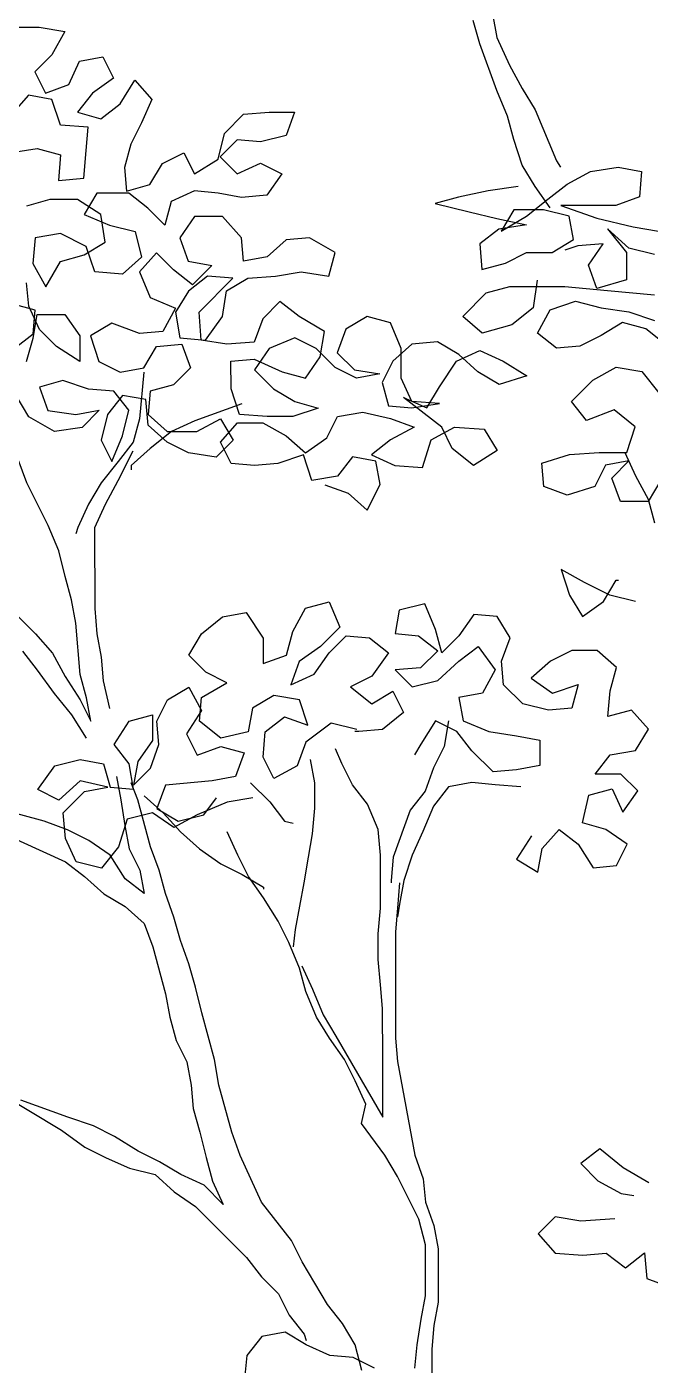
# Model space of a CAD drawing. Header units: millimetres. Extents: x 87938 to 265635, y 330093 to 434310.
# Drawn here: x 106583 to 107563, y 370624 to 372728 of the extents above; entities that cross this region are included whole.
import ezdxf

# ---------------------------------------------------------------- set-up
doc = ezdxf.new("R2010")
doc.units = ezdxf.units.MM

# ---------------------------------------------------------------- blocks, each defined once
blk = doc.blocks.new('A$C2800069E')
for p, q in [((1845, 5738.4), (1837.2, 5766.7)), ((1860.4, 5774.5), (1865.6, 5746.2)), ((1281.2, 5758.5), (1312.1, 5758.5)), ((1312.1, 5758.5), (1343, 5753.4)), ((1343, 5753.4), (1327.6, 5725.1)), ((1865.6, 5746.2), (1881, 5712.7)), ((1865.6, 5681.8), (1845, 5738.4)), ((1327.6, 5725.1), (1307, 5704.5)), ((1348.2, 5689.1), (1361, 5717.4)), ((1361, 5717.4), (1389.3, 5722.6)), ((1389.3, 5722.6), (1402.2, 5696.8)), ((1881, 5712.7), (1896.5, 5684.4)), ((1307, 5704.5), (1319.9, 5678.8)), ((1402.2, 5696.8), (1376.5, 5678.8)), ((1319.9, 5678.8), (1348.2, 5689.1)), ((1410, 5666), (1428, 5694.3)), ((1428, 5694.3), (1448.6, 5671.1)), ((1878.5, 5650.9), (1865.6, 5681.8)), ((1896.5, 5684.4), (1912, 5658.7)), ((1299.3, 5676.2), (1278.7, 5653)), ((1327.6, 5671), (1299.3, 5676.2)), ((1337.9, 5640.2), (1327.6, 5671)), ((1376.5, 5678.8), (1358.5, 5655.6)), ((1386.8, 5647.9), (1410, 5666)), ((1448.6, 5671.1), (1435.8, 5642.8)), ((1358.5, 5655.6), (1386.8, 5647.9)), ((1536.2, 5630), (1559.3, 5653.2)), ((1559.3, 5653.2), (1590.2, 5655.8)), ((1590.2, 5655.8), (1621.1, 5655.9)), ((1621.1, 5655.9), (1610.8, 5627.5)), ((1886.3, 5622.6), (1878.5, 5650.9)), ((1912, 5658.7), (1937.8, 5596.9)), ((1371.4, 5637.6), (1337.9, 5640.2)), ((1368.9, 5609.3), (1371.4, 5637.6)), ((1435.8, 5642.8), (1422.9, 5617.1)), ((1422.9, 5617.1), (1415.2, 5588.7)), ((1528.5, 5599.1), (1536.2, 5630)), ((1551.6, 5622.3), (1531, 5601.7)), ((1579.9, 5619.8), (1551.6, 5622.3)), ((1610.8, 5627.5), (1579.9, 5619.8)), ((1896.6, 5591.8), (1886.3, 5622.6)), ((1276.2, 5606.6), (1309.6, 5611.8)), ((1309.6, 5611.8), (1338, 5604.1)), ((1338, 5604.1), (1335.4, 5573.2)), ((1366.3, 5575.8), (1368.9, 5609.3)), ((1461.5, 5593.9), (1487.3, 5606.8)), ((1487.3, 5606.8), (1500.2, 5581.1)), ((1500.2, 5581.1), (1528.5, 5599.1)), ((1531, 5601.7), (1551.6, 5581.1)), ((1415.2, 5588.7), (1417.8, 5560.4)), ((1446.1, 5568.2), (1461.5, 5593.9)), ((1551.6, 5581.1), (1580, 5594)), ((1580, 5594), (1605.7, 5581.2)), ((1912.1, 5566), (1896.6, 5591.8)), ((1937.8, 5596.9), (1942.9, 5589.2)), ((1950.7, 5568.6), (1979, 5584.1)), ((1979, 5584.1), (2012.4, 5589.3)), ((2012.4, 5589.3), (2040.7, 5584.2)), ((2040.7, 5584.2), (2038.2, 5553.3)), ((1335.4, 5573.2), (1366.3, 5575.8)), ((1417.8, 5560.4), (1446.1, 5568.2)), ((1605.7, 5581.2), (1587.7, 5555.4)), ((1927.5, 5550.6), (1950.7, 5568.6)), ((1381.8, 5557.8), (1366.4, 5532.1)), ((1420.4, 5557.9), (1381.8, 5557.8)), ((1443.6, 5539.9), (1420.4, 5557.9)), ((1500.2, 5560.5), (1471.9, 5547.6)), ((1528.5, 5558), (1500.2, 5560.5)), ((1556.8, 5552.8), (1528.5, 5558)), ((1587.7, 5555.4), (1556.8, 5552.8)), ((1819.4, 5553.1), (1791.1, 5545.3)), ((1855.4, 5560.8), (1819.4, 5553.1)), ((1891.5, 5566), (1855.4, 5560.8)), ((1901.8, 5530), (1927.5, 5550.6)), ((1930.1, 5540.3), (1912.1, 5566)), ((2038.2, 5553.3), (2009.9, 5543)), ((1325.1, 5550), (1296.8, 5542.3)), ((1358.6, 5550.1), (1325.1, 5550)), ((1386.9, 5532.1), (1358.6, 5550.1)), ((1464.2, 5519.3), (1443.6, 5539.9)), ((1471.9, 5547.6), (1464.2, 5519.3)), ((1791.1, 5545.3), (1832.3, 5535.1)), ((1832.3, 5535.1), (1865.8, 5527.4)), ((1886.3, 5537.7), (1870.9, 5511.9)), ((1922.4, 5537.7), (1886.3, 5537.7)), ((1953.3, 5530), (1922.4, 5537.7)), ((2009.9, 5543), (1943, 5542.9)), ((1943, 5542.9), (1986.7, 5527.5)), ((1366.4, 5532.1), (1397.3, 5519.2)), ((1392.1, 5498.6), (1386.9, 5532.1)), ((1397.3, 5519.2), (1428.2, 5511.5)), ((1500.2, 5529.6), (1482.2, 5503.9)), ((1533.7, 5529.6), (1500.2, 5529.6)), ((1556.9, 5503.9), (1533.7, 5529.6)), ((1865.8, 5527.4), (1901.8, 5519.7)), ((1901.8, 5519.7), (1868.3, 5514.5)), ((1870.9, 5511.9), (1901.8, 5530)), ((1958.4, 5501.7), (1953.3, 5530)), ((1986.7, 5527.5), (2030.5, 5517.2)), ((1307.2, 5503.7), (1304.6, 5472.8)), ((1338.1, 5508.9), (1307.2, 5503.7)), ((1369, 5493.5), (1338.1, 5508.9)), ((1428.2, 5511.5), (1435.9, 5480.6)), ((1482.2, 5503.9), (1492.5, 5475.5)), ((1559.5, 5475.6), (1556.9, 5503.9)), ((1639.2, 5504), (1610.9, 5501.4)), ((1670.1, 5486), (1639.2, 5504)), ((1868.3, 5514.5), (1845.2, 5496.5)), ((2025.4, 5491.5), (1999.6, 5514.6)), ((1999.6, 5514.6), (2022.8, 5486.3)), ((2030.5, 5517.2), (2061.4, 5512.1)), ((1366.4, 5483.2), (1392.1, 5498.6)), ((1379.3, 5462.6), (1369, 5493.5)), ((1610.9, 5501.4), (1587.8, 5480.8)), ((1662.5, 5457.7), (1670.1, 5486)), ((1845.2, 5496.5), (1847.8, 5465.6)), ((1876.1, 5473.3), (1901.8, 5486.2)), ((1901.8, 5486.2), (1932.7, 5486.2)), ((1932.7, 5486.2), (1958.4, 5501.7)), ((1963.6, 5494), (1948.2, 5488.8)), ((1994.5, 5496.6), (1963.6, 5494)), ((1976.5, 5470.8), (1994.5, 5496.6)), ((2022.8, 5486.3), (2022.8, 5452.9)), ((2056.3, 5483.8), (2025.4, 5491.5)), ((1304.6, 5472.8), (1320.1, 5444.5)), ((1320.1, 5444.5), (1338.1, 5475.4)), ((1338.1, 5475.4), (1366.4, 5483.2)), ((1435.9, 5480.6), (1412.8, 5460)), ((1453.9, 5485.8), (1433.3, 5462.6)), ((1474.5, 5465.2), (1453.9, 5485.8)), ((1492.5, 5475.5), (1520.9, 5470.4)), ((1520.9, 5470.4), (1497.7, 5447.2)), ((1587.8, 5480.8), (1559.5, 5475.6)), ((1847.8, 5465.6), (1876.1, 5473.3)), ((1986.8, 5442.5), (1976.5, 5470.8)), ((1412.8, 5460), (1379.3, 5462.6)), ((1433.3, 5462.6), (1446.2, 5431.7)), ((1497.7, 5447.2), (1474.5, 5465.2)), ((1515.7, 5457.6), (1492.6, 5439.5)), ((1505.5, 5413.8), (1546.6, 5455)), ((1546.6, 5455), (1515.7, 5457.6)), ((1538.9, 5439.6), (1564.6, 5455)), ((1564.6, 5455), (1598.1, 5457.6)), ((1598.1, 5457.6), (1629, 5462.8)), ((1629, 5462.8), (1662.5, 5457.7)), ((1299.5, 5421.3), (1296.9, 5449.6)), ((1492.6, 5439.5), (1477.2, 5413.8)), ((1533.8, 5408.7), (1538.9, 5439.6)), ((1853, 5437.3), (1881.3, 5445)), ((1881.3, 5445), (1913.5, 5445)), ((1914.7, 5452.8), (1909.6, 5419.3)), ((1913.5, 5445), (1948.2, 5445.1)), ((1948.2, 5445.1), (1999.7, 5440)), ((2022.8, 5452.9), (1986.8, 5442.5)), ((1999.7, 5440), (2056.3, 5434.9)), ((1307.3, 5416.2), (1278.9, 5423.9)), ((1312.4, 5393), (1299.5, 5421.3)), ((1446.2, 5431.7), (1477.1, 5418.9)), ((1603.3, 5426.7), (1582.7, 5406.1)), ((1626.5, 5408.7), (1603.3, 5426.7)), ((1824.7, 5408.9), (1853, 5437.3)), ((1930.2, 5416.7), (1961.1, 5427.1)), ((1961.1, 5427.1), (1992, 5419.4)), ((1304.7, 5387.9), (1307.3, 5416.2)), ((1304.7, 5382.7), (1309.8, 5411)), ((1309.8, 5411), (1343.3, 5411.1)), ((1343.3, 5411.1), (1361.3, 5385.3)), ((1477.1, 5418.9), (1461.7, 5390.6)), ((1477.2, 5413.8), (1482.3, 5382.9)), ((1508.1, 5380.3), (1505.5, 5413.8)), ((1513.2, 5380.3), (1533.8, 5408.7)), ((1582.7, 5406.1), (1572.4, 5377.8)), ((1657.4, 5390.8), (1626.5, 5408.7)), ((1708.8, 5408.8), (1683.1, 5393.3)), ((1737.2, 5401.1), (1708.8, 5408.8)), ((1847.9, 5388.4), (1824.7, 5408.9)), ((1909.6, 5419.3), (1883.9, 5398.7)), ((1914.8, 5388.4), (1930.2, 5416.7)), ((1992, 5419.4), (2025.5, 5414.3)), ((2025.5, 5414.3), (2056.4, 5404)), ((1333, 5372.4), (1312.4, 5393)), ((1399.9, 5400.8), (1374.2, 5385.3)), ((1433.4, 5388), (1399.9, 5400.8)), ((1461.7, 5390.6), (1433.4, 5388)), ((1652.2, 5359.9), (1657.4, 5390.8)), ((1683.1, 5393.3), (1672.8, 5365)), ((1750.1, 5370.2), (1737.2, 5401.1)), ((1883.9, 5398.7), (1847.9, 5388.4)), ((2017.7, 5401.4), (1992, 5385.9)), ((2046.1, 5393.7), (2017.7, 5401.4)), ((2071.8, 5373.1), (2046.1, 5393.7)), ((1281.6, 5369.8), (1304.7, 5387.9)), ((1297, 5354.4), (1304.7, 5382.7)), ((1361.3, 5385.3), (1361.4, 5354.4)), ((1374.2, 5385.3), (1384.5, 5354.5)), ((1454, 5372.5), (1484.9, 5375.1)), ((1482.3, 5382.9), (1513.2, 5380.3)), ((1484.9, 5375.1), (1495.2, 5346.8)), ((1539, 5375.2), (1508.1, 5380.3)), ((1572.4, 5377.8), (1539, 5375.2)), ((1621.3, 5383), (1590.5, 5370.1)), ((1647.1, 5370.1), (1621.3, 5383)), ((1762.9, 5375.4), (1739.8, 5354.8)), ((1793.8, 5378), (1762.9, 5375.4)), ((1819.6, 5362.6), (1793.8, 5378)), ((1938, 5370.4), (1914.8, 5388.4)), ((1966.3, 5373), (1938, 5370.4)), ((1992, 5385.9), (1966.3, 5373)), ((1361.4, 5354.4), (1333, 5372.4)), ((1438.6, 5346.8), (1454, 5372.5)), ((1544.1, 5354.6), (1572.4, 5357.2)), ((1572.4, 5357.2), (1605.9, 5341.8)), ((1590.5, 5370.1), (1572.5, 5344.3)), ((1634.2, 5334.1), (1652.2, 5359.9)), ((1670.3, 5347), (1647.1, 5370.1)), ((1672.8, 5365), (1693.4, 5344.4)), ((1750.1, 5334.2), (1750.1, 5370.2)), ((1817, 5354.9), (1845.3, 5367.8)), ((1842.8, 5342), (1819.6, 5362.6)), ((1845.3, 5367.8), (1873.6, 5354.9)), ((1384.5, 5354.5), (1410.3, 5341.6)), ((1410.3, 5341.6), (1438.6, 5346.8)), ((1438.6, 5341.6), (1433.5, 5285)), ((1495.2, 5346.8), (1474.7, 5326.2)), ((1544.2, 5321.1), (1544.1, 5354.6)), ((1572.5, 5344.3), (1595.6, 5321.2)), ((1605.9, 5341.8), (1634.2, 5334.1)), ((1696, 5334.2), (1670.3, 5347)), ((1693.4, 5344.4), (1724.3, 5339.3)), ((1739.8, 5354.8), (1726.9, 5329)), ((1796.4, 5323.9), (1817, 5354.9)), ((1868.5, 5326.6), (1842.8, 5342)), ((1873.6, 5354.9), (1902, 5336.9)), ((1981.8, 5331.8), (2010.1, 5347.3)), ((2010.1, 5347.3), (2041, 5342.2)), ((2041, 5342.2), (2061.6, 5316.5)), ((1340.8, 5331.3), (1312.5, 5323.5)), ((1371.7, 5321), (1340.8, 5331.3)), ((1474.7, 5326.2), (1446.3, 5318.5)), ((1724.3, 5339.3), (1696, 5334.2)), ((1726.9, 5329), (1734.7, 5300.7)), ((1763, 5305.9), (1750.1, 5334.2)), ((1902, 5336.9), (1868.5, 5326.6)), ((1956.1, 5306.1), (1981.8, 5331.8)), ((1299.6, 5287.5), (1284.2, 5313.2)), ((1312.5, 5323.5), (1322.8, 5295.2)), ((1402.6, 5318.4), (1371.7, 5321)), ((1412.9, 5313.3), (1394.9, 5290.1)), ((1420.6, 5295.3), (1402.6, 5318.4)), ((1441.2, 5308.2), (1412.9, 5313.3)), ((1443.8, 5277.3), (1441.2, 5308.2)), ((1446.3, 5318.5), (1443.8, 5290.2)), ((1554.5, 5290.3), (1544.2, 5321.1)), ((1595.6, 5321.2), (1621.4, 5305.8)), ((1799.1, 5275), (1752.7, 5311)), ((1752.7, 5311), (1781, 5298.2)), ((1781, 5298.2), (1796.4, 5323.9)), ((1322.8, 5295.2), (1356.3, 5290.1)), ((1356.3, 5290.1), (1384.6, 5295.3)), ((1384.6, 5295.3), (1364, 5274.6)), ((1412.9, 5264.4), (1420.6, 5295.3)), ((1557.1, 5303.1), (1500.4, 5282.5)), ((1649.7, 5298.1), (1618.8, 5287.7)), ((1621.4, 5305.8), (1649.7, 5298.1)), ((1672.9, 5287.8), (1703.8, 5293)), ((1703.8, 5293), (1737.3, 5285.3)), ((1734.7, 5300.7), (1763, 5298.2)), ((1796.5, 5303.4), (1763, 5305.9)), ((1763, 5298.2), (1796.5, 5303.4)), ((1974.1, 5282.9), (1956.1, 5306.1)), ((2007.5, 5295.8), (1974.1, 5282.9)), ((2033.3, 5275.3), (2007.5, 5295.8)), ((1330.6, 5269.5), (1299.6, 5287.5)), ((1394.9, 5290.1), (1387.2, 5259.2)), ((1433.5, 5285), (1425.8, 5256.7)), ((1443.8, 5290.2), (1467, 5269.6)), ((1467, 5256.7), (1443.8, 5277.3)), ((1500.4, 5282.5), (1472.1, 5269.6)), ((1503, 5269.6), (1531.3, 5285.1)), ((1531.3, 5285.1), (1546.8, 5259.4)), ((1531.4, 5256.8), (1551.9, 5280)), ((1551.9, 5280), (1582.8, 5280)), ((1588, 5287.7), (1554.5, 5290.3)), ((1582.8, 5280), (1611.1, 5264.6)), ((1618.8, 5287.7), (1588, 5287.7)), ((1660.1, 5262), (1672.9, 5287.8)), ((1737.3, 5285.3), (1765.6, 5275)), ((1364, 5274.6), (1330.6, 5269.5)), ((1400.1, 5233.5), (1412.9, 5264.4)), ((1472.1, 5269.6), (1446.4, 5249)), ((1467, 5269.6), (1503, 5269.6)), ((1546.8, 5259.4), (1526.2, 5238.8)), ((1611.1, 5264.6), (1634.3, 5244)), ((1634.3, 5244), (1660.1, 5262)), ((1737.3, 5259.5), (1714.1, 5241.5)), ((1765.6, 5275), (1737.3, 5259.5)), ((1775.9, 5226.1), (1786.2, 5259.6)), ((1786.2, 5259.6), (1814.5, 5275.1)), ((1811.9, 5249.3), (1799.1, 5275)), ((1814.5, 5275.1), (1850.5, 5272.5)), ((1850.5, 5272.5), (1866, 5246.8)), ((2023, 5244.4), (2033.3, 5275.3)), ((1387.2, 5259.2), (1400.1, 5233.5)), ((1425.8, 5256.7), (1407.8, 5233.5)), ((1407.8, 5210.3), (1425.8, 5246.4)), ((1446.4, 5249), (1423.3, 5228.4)), ((1492.8, 5243.9), (1467, 5256.7)), ((1526.2, 5238.8), (1492.8, 5243.9)), ((1544.2, 5231), (1531.4, 5256.8)), ((1837.7, 5228.7), (1811.9, 5249.3)), ((1866, 5246.8), (1837.7, 5228.7)), ((1953.5, 5241.7), (1989.6, 5244.3)), ((1989.6, 5244.3), (2023, 5244.4)), ((2020.5, 5244.4), (2033.4, 5216)), ((1297.1, 5207.7), (1286.8, 5236)), ((1407.8, 5233.5), (1387.2, 5207.7)), ((1423.3, 5228.4), (1423.3, 5223.2)), ((1572.6, 5228.5), (1544.2, 5231)), ((1600.9, 5231.1), (1572.6, 5228.5)), ((1631.8, 5241.4), (1600.9, 5231.1)), ((1642.1, 5210.5), (1631.8, 5241.4)), ((1691, 5238.9), (1673, 5215.7)), ((1719.3, 5233.8), (1691, 5238.9)), ((1714.1, 5241.5), (1742.5, 5228.7)), ((1724.5, 5205.5), (1719.3, 5233.8)), ((1742.5, 5228.7), (1775.9, 5226.1)), ((1920.1, 5231.4), (1953.5, 5241.7)), ((1922.7, 5203.1), (1920.1, 5231.4)), ((1997.3, 5228.9), (1984.5, 5203.1)), ((2025.6, 5234.1), (1997.3, 5228.9)), ((2005, 5213.4), (2025.6, 5234.1)), ((1673, 5215.7), (1642.1, 5210.5)), ((2015.4, 5185.1), (2005, 5213.4)), ((2033.4, 5216), (2048.8, 5187.7)), ((2064.3, 5210.9), (2048.8, 5185.2)), ((1322.9, 5156.2), (1297.1, 5207.7)), ((1387.2, 5207.7), (1371.8, 5182)), ((1392.4, 5182), (1407.8, 5210.3)), ((1657.5, 5205.4), (1685.9, 5195.1)), ((1685.9, 5195.1), (1709, 5174.6)), ((1709, 5174.6), (1724.5, 5205.5)), ((1951, 5192.8), (1922.7, 5203.1)), ((1984.5, 5203.1), (1951, 5192.8)), ((1371.8, 5182), (1359, 5153.7)), ((1379.6, 5153.7), (1392.4, 5182)), ((2048.8, 5185.2), (2015.4, 5185.1)), ((2048.8, 5187.7), (2056.6, 5159.4)), ((1335.8, 5125.3), (1322.9, 5156.2)), ((1359, 5153.7), (1356.4, 5145.9)), ((1379.7, 5055.9), (1379.6, 5153.7)), ((1343.6, 5094.4), (1335.8, 5125.3)), ((1971.7, 5087.3), (1943.4, 5102.7)), ((1943.4, 5102.7), (1953.7, 5071.8)), ((1351.3, 5066.1), (1343.6, 5094.4)), ((2002.6, 5071.9), (1971.7, 5087.3)), ((1994.9, 5064.1), (2010.3, 5089.9)), ((2010.3, 5089.9), (2012.9, 5089.9)), ((1356.5, 5037.8), (1351.3, 5066.1)), ((1953.7, 5071.8), (1969.2, 5046.1)), ((2033.5, 5064.2), (2002.6, 5071.9)), ((1382.3, 5025), (1379.7, 5055.9)), ((1534.1, 5045.7), (1562.4, 5050.9)), ((1562.4, 5050.9), (1583.1, 5020)), ((1619.1, 5027.8), (1634.5, 5056.1)), ((1634.5, 5056.1), (1662.8, 5063.8)), ((1662.8, 5063.8), (1675.7, 5033)), ((1747.8, 5053.6), (1742.6, 5025.3)), ((1778.7, 5061.4), (1747.8, 5053.6)), ((1791.6, 5030.5), (1778.7, 5061.4)), ((1969.2, 5046.1), (1994.9, 5064.1)), ((1287, 5045.5), (1307.6, 5024.9)), ((1361.7, 4976), (1356.5, 5037.8)), ((1508.4, 5025.1), (1534.1, 5045.7)), ((1675.7, 5033), (1652.6, 5009.8)), ((1837.9, 5048.5), (1819.9, 5022.8)), ((1866.2, 5046), (1837.9, 5048.5)), ((1881.7, 5020.3), (1866.2, 5046)), ((1307.6, 5024.9), (1328.2, 5001.7)), ((1387.4, 4996.7), (1382.3, 5025)), ((1493, 4999.3), (1508.4, 5025.1)), ((1583.1, 5020), (1583.1, 4989.1)), ((1611.4, 4999.4), (1619.1, 5027.8)), ((1662.9, 5002.1), (1683.4, 5022.7)), ((1683.4, 5022.7), (1711.8, 5020.1)), ((1711.8, 5020.1), (1734.9, 5002.1)), ((1742.6, 5025.3), (1771, 5022.7)), ((1771, 5022.7), (1794.2, 5004.7)), ((1799.3, 5002.2), (1791.6, 5030.5)), ((1819.9, 5022.8), (1799.3, 5002.2)), ((1871.4, 4991.9), (1881.7, 5020.3)), ((1310.2, 4981.1), (1292.2, 5004.3)), ((1328.2, 5001.7), (1343.7, 4973.4)), ((1652.6, 5009.8), (1626.8, 4991.7)), ((1644.9, 4976.3), (1662.9, 5002.1)), ((1734.9, 5002.1), (1714.4, 4973.8)), ((1794.2, 5004.7), (1773.6, 4984.1)), ((1819.9, 4991.9), (1843.1, 5009.9)), ((1843.1, 5009.9), (1863.7, 4981.6)), ((1956.3, 5004.9), (1930.6, 4992)), ((1987.2, 5004.9), (1956.3, 5004.9)), ((2010.4, 4984.4), (1987.2, 5004.9)), ((1390, 4968.3), (1387.4, 4996.7)), ((1513.6, 4978.7), (1493, 4999.3)), ((1583.1, 4989.1), (1611.4, 4999.4)), ((1626.8, 4991.7), (1616.6, 4963.4)), ((1794.2, 4968.7), (1819.9, 4991.9)), ((1874, 4963.6), (1871.4, 4991.9)), ((1930.6, 4992), (1907.4, 4971.4)), ((2002.7, 4956), (2010.4, 4984.4)), ((1330.8, 4952.8), (1310.2, 4981.1)), ((1343.7, 4973.4), (1361.7, 4945.1)), ((1369.5, 4947.7), (1361.7, 4976)), ((1397.8, 4934.9), (1390, 4968.3)), ((1539.3, 4965.9), (1513.6, 4978.7)), ((1616.6, 4963.4), (1644.9, 4976.3)), ((1714.4, 4973.8), (1688.6, 4960.9)), ((1773.6, 4984.1), (1742.7, 4981.5)), ((1742.7, 4981.5), (1763.3, 4961)), ((1763.3, 4961), (1794.2, 4968.7)), ((1863.7, 4981.6), (1848.3, 4953.3)), ((1907.4, 4971.4), (1933.2, 4953.4)), ((1351.5, 4927.1), (1330.8, 4952.8)), ((1467.3, 4945.2), (1493, 4960.7)), ((1493, 4960.7), (1508.5, 4932.4)), ((1508.5, 4947.9), (1539.3, 4965.9)), ((1688.6, 4960.9), (1714.4, 4940.3)), ((1714.4, 4940.3), (1740.1, 4955.8)), ((1740.1, 4955.8), (1753, 4930.1)), ((1848.3, 4953.3), (1819.9, 4948.1)), ((1897.2, 4940.5), (1874, 4963.6)), ((1933.2, 4953.4), (1964.1, 4963.7)), ((1964.1, 4963.7), (1956.4, 4935.4)), ((2000.2, 4925.1), (2002.7, 4956)), ((1361.7, 4945.1), (1374.6, 4919.4)), ((1374.6, 4919.4), (1369.5, 4947.7)), ((1454.4, 4919.5), (1467.3, 4945.2)), ((1505.9, 4919.5), (1508.5, 4947.9)), ((1596, 4950.5), (1570.3, 4935)), ((1626.9, 4945.4), (1596, 4950.5)), ((1637.2, 4914.5), (1626.9, 4945.4)), ((1819.9, 4948.1), (1825.1, 4919.8)), ((1928.1, 4932.8), (1897.2, 4940.5)), ((1369.5, 4898.8), (1351.5, 4927.1)), ((1421, 4919.5), (1449.3, 4927.2)), ((1449.3, 4927.2), (1449.3, 4896.3)), ((1457, 4891.2), (1454.4, 4919.5)), ((1508.5, 4932.4), (1490.5, 4904.1)), ((1531.7, 4899), (1505.9, 4919.5)), ((1570.3, 4935), (1565.1, 4906.7)), ((1585.7, 4906.7), (1608.9, 4924.8)), ((1608.9, 4924.8), (1637.2, 4914.5)), ((1753, 4930.1), (1727.3, 4909.4)), ((1791.7, 4919.8), (1773.7, 4891.5)), ((1817.4, 4906.9), (1791.7, 4919.8)), ((1807.1, 4919.8), (1802, 4888.9)), ((1825.1, 4919.8), (1856, 4907)), ((1956.4, 4935.4), (1928.1, 4932.8)), ((2028.5, 4932.9), (2000.2, 4925.1)), ((2049.1, 4909.7), (2028.5, 4932.9)), ((1403, 4891.1), (1421, 4919.5)), ((1490.5, 4904.1), (1503.4, 4878.3)), ((1565.1, 4906.7), (1531.7, 4899)), ((1583.2, 4875.8), (1585.7, 4906.7)), ((1665.5, 4917.1), (1634.7, 4893.9)), ((1696.4, 4909.4), (1665.5, 4917.1)), ((1699, 4906.8), (1693.8, 4906.8)), ((1727.3, 4909.4), (1699, 4906.8)), ((1835.4, 4883.8), (1817.4, 4906.9)), ((1856, 4907), (1889.5, 4901.9)), ((2033.7, 4884), (2049.1, 4909.7)), ((1421, 4868), (1403, 4891.1)), ((1449.3, 4896.3), (1431.3, 4870.6)), ((1446.8, 4862.8), (1457, 4891.2)), ((1503.4, 4878.3), (1531.7, 4888.7)), ((1531.7, 4888.7), (1560, 4881)), ((1634.7, 4893.9), (1624.4, 4865.6)), ((1773.7, 4891.5), (1766, 4878.6)), ((1802, 4888.9), (1789.1, 4863.2)), ((1889.5, 4901.9), (1917.8, 4896.7)), ((1917.8, 4896.7), (1917.8, 4865.9)), ((1330.9, 4865.3), (1361.8, 4873.1)), ((1361.8, 4873.1), (1390.1, 4867.9)), ((1560, 4881), (1549.7, 4852.6)), ((1596.1, 4850.1), (1583.2, 4875.8)), ((1639.8, 4873.3), (1645, 4845)), ((1678.4, 4868.2), (1670.7, 4886.2)), ((1861.2, 4858.1), (1835.4, 4883.8)), ((1984.8, 4855.6), (2002.8, 4878.8)), ((2002.8, 4878.8), (2033.7, 4884)), ((1310.4, 4837), (1330.9, 4865.3)), ((1390.1, 4867.9), (1397.9, 4839.6)), ((1426.2, 4837.1), (1421, 4868)), ((1431.3, 4870.6), (1426.2, 4842.2)), ((1426.2, 4842.2), (1446.8, 4862.8)), ((1624.4, 4865.6), (1596.1, 4850.1)), ((1691.3, 4842.5), (1678.4, 4868.2)), ((1789.1, 4863.2), (1778.9, 4834.8)), ((1889.5, 4860.7), (1861.2, 4858.1)), ((1917.8, 4865.9), (1889.5, 4860.7)), ((2015.7, 4855.6), (1984.8, 4855.6)), ((2036.3, 4835.1), (2015.7, 4855.6)), ((1361.8, 4847.3), (1336.1, 4824.1)), ((1395.3, 4839.6), (1361.8, 4847.3)), ((1367, 4834.5), (1395.3, 4839.6)), ((1397.9, 4839.6), (1426.2, 4837.1)), ((1405.6, 4852.5), (1410.8, 4824.2)), ((1431.4, 4824.2), (1423.6, 4844.8)), ((1464.8, 4842.3), (1454.5, 4813.9)), ((1521.4, 4847.5), (1464.8, 4842.3)), ((1549.7, 4852.6), (1521.4, 4847.5)), ((1567.8, 4844.9), (1591, 4821.8)), ((1645, 4845), (1645, 4814.1)), ((1709.4, 4819.3), (1691.3, 4842.5)), ((1807.2, 4840), (1789.2, 4816.8)), ((1835.5, 4845.2), (1807.2, 4840)), ((1863.8, 4842.6), (1835.5, 4845.2)), ((1894.7, 4840.1), (1863.8, 4842.6)), ((1336.1, 4824.1), (1310.4, 4837)), ((1341.3, 4808.7), (1367, 4834.5)), ((1410.8, 4824.2), (1415.9, 4793.3)), ((1446.9, 4767.6), (1431.4, 4824.2)), ((1439.1, 4829.4), (1462.3, 4808.8)), ((1511.2, 4806.3), (1526.6, 4826.9)), ((1570.4, 4826.9), (1539.5, 4821.7)), ((1778.9, 4834.8), (1760.9, 4811.7)), ((1969.4, 4796.4), (1977.1, 4829.9)), ((1977.1, 4829.9), (2005.4, 4837.6)), ((2005.4, 4837.6), (2018.3, 4809.3)), ((2018.3, 4809.3), (2036.3, 4835.1)), ((1318.1, 4798.4), (1261.5, 4813.8)), ((1343.9, 4777.8), (1341.3, 4808.7)), ((1449.4, 4808.8), (1418.5, 4801)), ((1475.1, 4790.8), (1449.4, 4808.8)), ((1454.5, 4813.9), (1480.3, 4798.5)), ((1462.3, 4808.8), (1482.9, 4785.7)), ((1503.4, 4806.3), (1475.1, 4790.8)), ((1480.3, 4798.5), (1511.2, 4806.3)), ((1539.5, 4821.7), (1503.4, 4806.3)), ((1591, 4821.8), (1609, 4798.6)), ((1645, 4814.1), (1642.5, 4783.2)), ((1722.3, 4788.4), (1709.4, 4819.3)), ((1760.9, 4811.7), (1740.3, 4755)), ((1789.2, 4816.8), (1776.3, 4785.9)), ((1346.4, 4788.1), (1318.1, 4798.4)), ((1418.5, 4801), (1408.2, 4767.6)), ((1415.9, 4793.3), (1421.1, 4765)), ((1609, 4798.6), (1619.3, 4796.1)), ((1997.7, 4788.7), (1969.4, 4796.4)), ((1258.9, 4788), (1343.9, 4749.5)), ((1356.8, 4749.5), (1343.9, 4777.8)), ((1372.2, 4775.3), (1346.4, 4788.1)), ((1398, 4757.3), (1372.2, 4775.3)), ((1482.9, 4785.7), (1506.1, 4765.1)), ((1552.4, 4757.4), (1539.5, 4785.7)), ((1642.5, 4783.2), (1637.4, 4754.9)), ((1724.9, 4757.6), (1722.3, 4788.4)), ((1776.3, 4785.9), (1763.5, 4757.6)), ((1907.6, 4780.9), (1889.6, 4752.6)), ((1920.5, 4765.5), (1941.1, 4788.6)), ((1941.1, 4788.6), (1964.3, 4770.6)), ((2023.5, 4770.7), (1997.7, 4788.7)), ((1408.2, 4767.6), (1387.7, 4741.8)), ((1421.1, 4765), (1434, 4739.3)), ((1457.2, 4739.3), (1446.9, 4767.6)), ((1506.1, 4765.1), (1531.8, 4747.1)), ((1915.4, 4737.1), (1920.5, 4765.5)), ((1964.3, 4770.6), (1982.3, 4742.3)), ((2010.6, 4744.9), (2023.5, 4770.7)), ((1343.9, 4749.5), (1367.1, 4731.5)), ((1387.7, 4741.8), (1356.8, 4749.5)), ((1416, 4729), (1398, 4757.3)), ((1531.8, 4747.1), (1557.6, 4734.2)), ((1565.3, 4731.7), (1552.4, 4757.4)), ((1637.4, 4754.9), (1632.2, 4724)), ((1724.9, 4693.2), (1724.9, 4757.6)), ((1740.3, 4755), (1737.8, 4726.7)), ((1763.5, 4757.6), (1753.2, 4726.7)), ((1889.6, 4752.6), (1915.4, 4737.1)), ((1982.3, 4742.3), (2010.6, 4744.9)), ((1367.1, 4731.5), (1390.3, 4710.9)), ((1439.2, 4711), (1416, 4729)), ((1434, 4739.3), (1439.2, 4711)), ((1464.9, 4711), (1457.2, 4739.3)), ((1557.6, 4734.2), (1583.3, 4718.8)), ((1583.3, 4705.9), (1565.3, 4731.7)), ((1737.8, 4726.7), (1737.8, 4724.1)), ((1753.2, 4726.7), (1748.1, 4698.4)), ((1390.3, 4710.9), (1416, 4695.5)), ((1475.2, 4682.7), (1464.9, 4711)), ((1583.3, 4718.8), (1583.3, 4716.2)), ((1632.2, 4724), (1622, 4667.4)), ((1748.1, 4724.1), (1745.5, 4693.2)), ((1416, 4695.5), (1439.2, 4674.9)), ((1601.4, 4677.6), (1583.3, 4705.9)), ((1722.4, 4662.3), (1724.9, 4693.2)), ((1745.5, 4693.2), (1743, 4664.9)), ((1748.1, 4698.4), (1745.5, 4682.9)), ((1483, 4654.4), (1475.2, 4682.7)), ((1614.3, 4651.9), (1601.4, 4677.6)), ((1439.2, 4674.9), (1449.5, 4646.6)), ((1622, 4667.4), (1619.4, 4646.8)), ((1722.4, 4631.4), (1722.4, 4662.3)), ((1743, 4664.9), (1743.1, 4536.2)), ((1449.5, 4646.6), (1465, 4590)), ((1493.3, 4626.1), (1483, 4654.4)), ((1627.2, 4621), (1614.3, 4651.9)), ((1725, 4600.5), (1722.4, 4631.4)), ((1501.1, 4597.8), (1493.3, 4626.1)), ((1634.9, 4592.7), (1627.2, 4621)), ((1629.8, 4623.6), (1642.6, 4595.3)), ((1508.8, 4566.9), (1501.1, 4597.8)), ((1727.6, 4572.2), (1725, 4600.5)), ((1465, 4590), (1470.2, 4561.7)), ((1647.8, 4561.8), (1634.9, 4592.7)), ((1642.6, 4595.3), (1655.5, 4564.4)), ((1524.3, 4510.3), (1508.8, 4566.9)), ((1655.5, 4564.4), (1671, 4538.7)), ((1727.7, 4510.4), (1727.6, 4572.2)), ((1470.2, 4561.7), (1478, 4533.4)), ((1663.3, 4536.1), (1647.8, 4561.8)), ((1478, 4533.4), (1490.9, 4507.6)), ((1681.3, 4510.4), (1663.3, 4536.1)), ((1671, 4538.7), (1727.7, 4440.9)), ((1743.1, 4536.2), (1745.7, 4507.9)), ((1490.9, 4507.6), (1496, 4479.3)), ((1529.5, 4479.4), (1524.3, 4510.3)), ((1694.2, 4484.7), (1681.3, 4510.4)), ((1727.7, 4440.9), (1727.7, 4510.4)), ((1745.7, 4507.9), (1766.4, 4394.6)), ((1707.1, 4456.4), (1694.2, 4484.7)), ((1261.8, 4471.4), (1339, 4425.1)), ((1496, 4479.3), (1498.6, 4451)), ((1545, 4422.7), (1529.5, 4479.4)), ((1346.8, 4440.6), (1290.1, 4461.1)), ((1498.6, 4451), (1506.4, 4422.7)), ((1702, 4433.2), (1707.1, 4456.4)), ((1377.7, 4430.3), (1346.8, 4440.6)), ((1339, 4425.1), (1367.4, 4404.6)), ((1403.4, 4417.5), (1377.7, 4430.3)), ((1506.4, 4422.7), (1514.1, 4391.8)), ((1555.3, 4394.4), (1545, 4422.7)), ((1730.4, 4394.6), (1702, 4433.2)), ((1367.4, 4404.6), (1393.1, 4391.7)), ((1431.7, 4399.5), (1403.4, 4417.5)), ((1990.3, 4402.6), (1967.2, 4384.5)), ((2018.7, 4379.4), (1990.3, 4402.6)), ((1393.1, 4391.7), (1421.5, 4378.9)), ((1457.5, 4386.6), (1431.7, 4399.5)), ((1483.3, 4371.2), (1457.5, 4386.6)), ((1514.1, 4391.8), (1521.9, 4363.5)), ((1581.1, 4337.8), (1555.3, 4394.4)), ((1745.8, 4368.9), (1730.4, 4394.6)), ((1766.4, 4394.6), (1776.7, 4366.3)), ((1421.5, 4378.9), (1452.4, 4371.2)), ((1452.4, 4371.2), (1475.5, 4350.6)), ((1511.6, 4358.4), (1483.3, 4371.2)), ((1967.2, 4384.5), (1987.8, 4363.9)), ((2049.6, 4361.4), (2018.7, 4379.4)), ((1534.8, 4335.2), (1511.6, 4358.4)), ((1521.9, 4363.5), (1534.8, 4335.2)), ((1771.6, 4317.4), (1745.8, 4368.9)), ((1776.7, 4366.3), (1779.3, 4338)), ((1987.8, 4363.9), (2016.1, 4348.5)), ((1475.5, 4350.6), (1501.3, 4332.6)), ((1617.2, 4291.5), (1581.1, 4337.8)), ((1779.3, 4338), (1789.6, 4309.7)), ((2016.1, 4348.5), (2031.6, 4346)), ((1501.3, 4332.6), (1563.1, 4270.9)), ((1779.4, 4286.5), (1771.6, 4317.4)), ((1789.6, 4309.7), (1794.8, 4281.4)), ((1936.4, 4320.1), (1915.8, 4299.5)), ((1967.3, 4315), (1936.4, 4320.1)), ((2008.4, 4317.6), (1967.3, 4315)), ((1630.1, 4265.8), (1617.2, 4291.5)), ((1915.8, 4299.5), (1936.4, 4276.4)), ((1779.4, 4224.7), (1779.4, 4286.5)), ((1794.8, 4281.4), (1794.9, 4217)), ((1936.4, 4276.4), (1969.9, 4273.8)), ((1969.9, 4273.8), (1998.2, 4276.4)), ((1998.2, 4276.4), (2021.4, 4258.4)), ((2021.4, 4258.4), (2044.5, 4276.5)), ((2044.5, 4276.5), (2047.1, 4245.6)), ((1563.1, 4270.9), (1581.2, 4247.7)), ((1661, 4214.3), (1630.1, 4265.8)), ((1581.2, 4247.7), (1601.8, 4227.2)), ((2047.1, 4245.6), (2075.4, 4235.3)), ((1601.8, 4227.2), (1614.7, 4201.4)), ((1774.3, 4196.4), (1779.4, 4224.7)), ((1679.1, 4191.2), (1661, 4214.3)), ((1794.9, 4217), (1789.7, 4188.7)), ((1614.7, 4201.4), (1632.7, 4178.3)), ((1769.2, 4165.5), (1774.3, 4196.4)), ((1581.3, 4175.7), (1563.3, 4152.5)), ((1609.6, 4180.8), (1581.3, 4175.7)), ((1635.3, 4165.4), (1609.6, 4180.8)), ((1632.7, 4178.3), (1635.3, 4170.6)), ((1694.5, 4165.5), (1679.1, 4191.2)), ((1789.7, 4188.7), (1787.2, 4160.4)), ((1663.6, 4152.6), (1635.3, 4165.4)), ((1702.3, 4134.6), (1694.5, 4165.5)), ((1766.6, 4137.2), (1769.2, 4165.5)), ((1787.2, 4160.4), (1787.3, 4067.7)), ((1563.3, 4152.5), (1560.7, 4124.2)), ((1692, 4150), (1663.6, 4152.6)), ((1717.7, 4137.2), (1692, 4150))]:
    blk.add_line(p, q)

msp = doc.modelspace()

# ---------------------------------------------------------------- block references
at = {"xscale": 1.3, "yscale": 1.3, "zscale": 1.3}
msp.add_blockref('A$C2800069E', (104896.4, 365241), dxfattribs=at)

doc.saveas('drawing.dxf')
